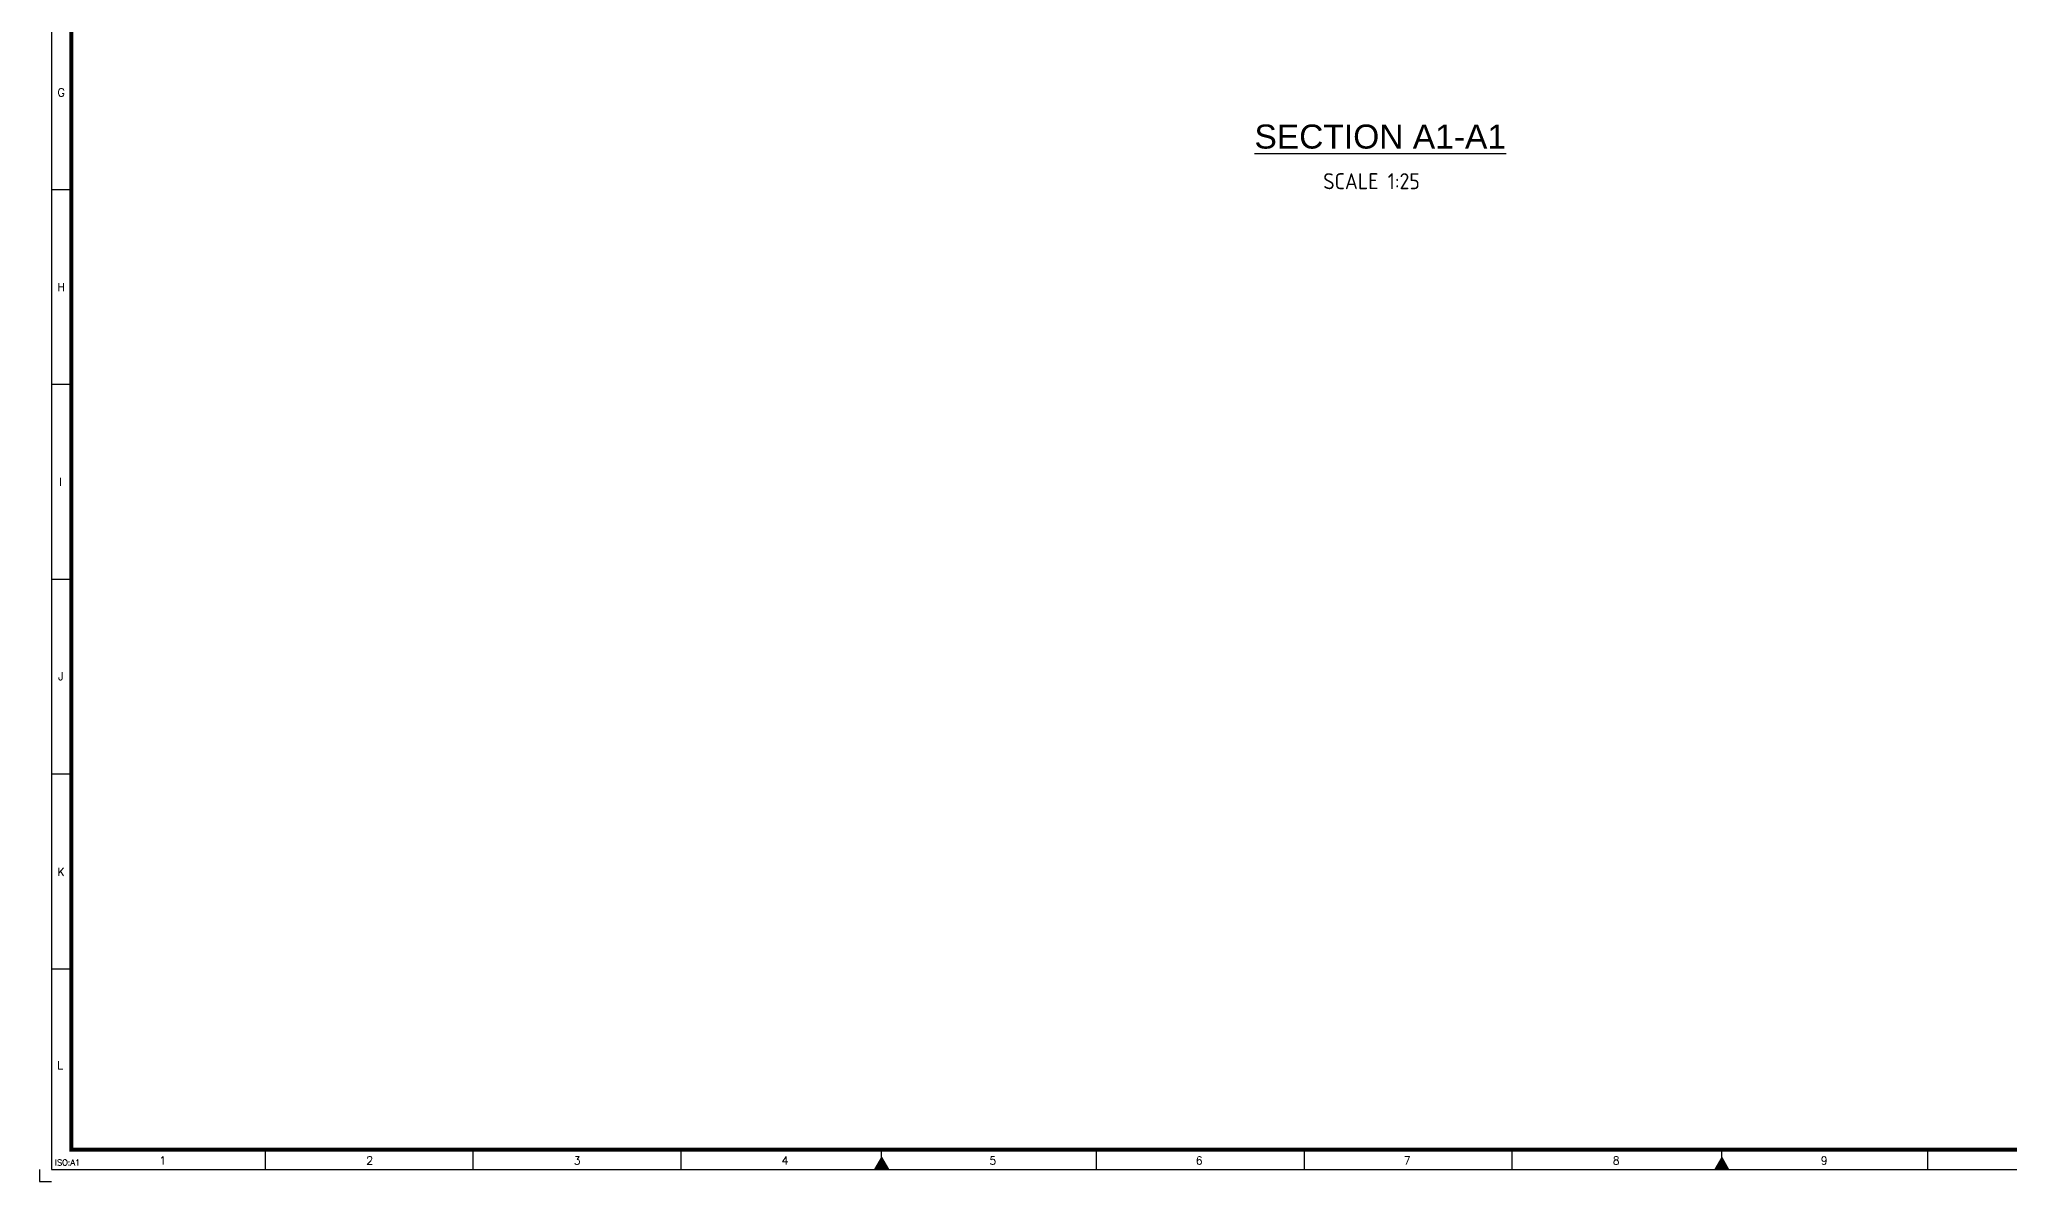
# Model space of a CAD drawing. Header units: millimetres. Extents: x -1055 to 11244, y -20673 to 2560.
# Drawn here: x 1979.5 to 2472, y 0 to 285.3 of the extents above; entities that cross this region are included whole.
import ezdxf
from ezdxf.enums import TextEntityAlignment as Align

# ---------------------------------------------------------------- set-up
doc = ezdxf.new("R2010")
doc.units = ezdxf.units.MM
doc.layers.add('BORDER', color=6, linetype='Continuous')
doc.styles.add('ACISOTS', font='isocp.shx')
doc.styles.add('ROMANS', font='romans.shx', dxfattribs={"width": 0.8})
doc.styles.get("Standard").update_dxf_attribs({"font": 'arial.ttf'})

# ---------------------------------------------------------------- blocks, each defined once
blk = doc.blocks.new('A1B')
at = {"layer": 'BORDER', "color": 1}
for p, q in [((3, 247.84), (8, 247.84)), ((3, 199.17), (8, 199.17)), ((3, 150.51), (8, 150.51)), ((3, 101.84), (8, 101.84)), ((3, 53.17), (8, 53.17)), ((56.44, 8), (56.44, 3)), ((108.38, 8), (108.38, 3)), ((160.31, 8), (160.31, 3)), ((264.19, 8), (264.19, 3)), ((316.12, 8), (316.12, 3)), ((368.06, 8), (368.06, 3)), ((471.94, 8), (471.94, 3))]:
    blk.add_line(p, q, dxfattribs=at)
at = {"layer": 'BORDER'}
for p, q in [((210.5, 6), (208.77, 3)), ((210.5, 5), (210.5, 8)), ((210.5, 5), (210.5, 8)), ((210.5, 3), (210.5, 8)), ((210.5, 6), (212.23, 3)), ((420.5, 6), (418.77, 3)), ((420.5, 5), (420.5, 8)), ((420.5, 3), (420.5, 8)), ((420.5, 6), (422.23, 3))]:
    blk.add_line(p, q, dxfattribs=at)
blk.add_lwpolyline([(837, 3), (837, 590), (3, 590), (3, 3)], close=True, dxfattribs=at)
at = {"layer": 'BORDER', "const_width": 1}
blk.add_lwpolyline([(8, 8), (832, 8), (832, 585), (8, 585)], close=True, dxfattribs=at)
at = {"layer": 'BORDER', "color": 1}
blk.add_lwpolyline([(0, 3), (0, 0), (3, 0)], dxfattribs=at)
at = {"layer": 'BORDER'}
for points in [[(212.23, 3), (208.77, 3), (210.5, 6)], [(422.23, 3), (418.77, 3), (420.5, 6)]]:
    blk.add_solid(points, dxfattribs=at)
at = {"layer": 'BORDER', "color": 1, "style": 'ROMANS'}
for s, height, p in [('G', 2, (5.44, 271.07)), ('H', 2, (5.43, 222.46)), ('I', 2, (5.31, 173.82)), ('J', 2, (5.33, 125.23)), ('K', 2, (5.38, 76.36)), ('L', 2, (5.2, 28.07)), ('ISO:A1', 1.5, (7.03, 4)), ('1', 2, (30.81, 4.25)), ('2', 2, (82.56, 4.25)), ('3', 2, (134.41, 4.25)), ('4', 2, (186.37, 4.25)), ('5', 2, (238.32, 4.25)), ('6', 2, (289.89, 4.25)), ('7', 2, (341.88, 4.25)), ('8', 2, (394.13, 4.25)), ('9', 2, (446.1, 4.25))]:
    blk.add_text(s, height=height, dxfattribs=at).set_placement(p, align=Align.CENTER)

msp = doc.modelspace()

# ---------------------------------------------------------------- block references
msp.add_blockref('A1B', (1979.509272, 0))

# ---------------------------------------------------------------- texts
at = {"color": 130}
msp.add_text('%%USECTION A1-A1', height=6, dxfattribs=at).set_placement((2283.226798, 261.048011), align=Align.MIDDLE_LEFT)
at = {"insert": (2312.489701, 249.891662), "char_height": 4, "attachment_point": 5, "style": 'ACISOTS'}
msp.add_mtext('SCALE 1:25', dxfattribs=at)

doc.saveas('drawing.dxf')
